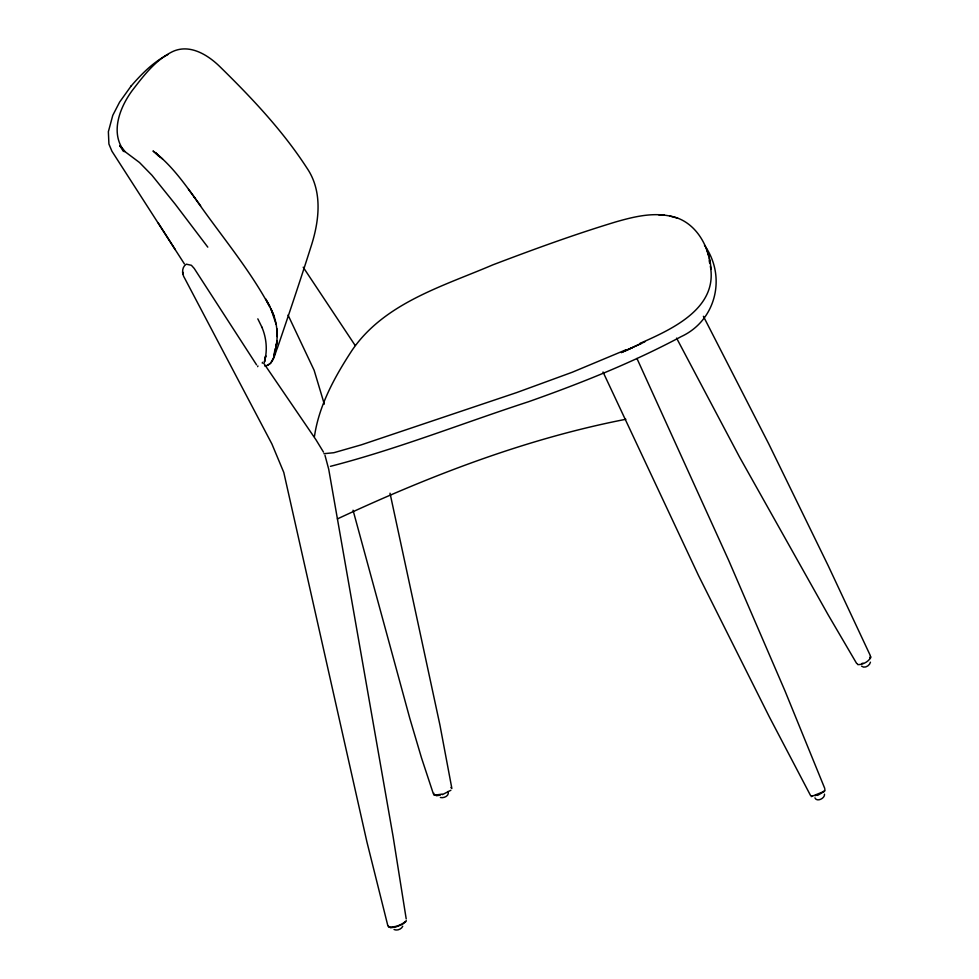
<?xml version="1.0" encoding="UTF-8"?>
<svg xmlns="http://www.w3.org/2000/svg" width="979" height="979" viewBox="0 0 979 979"><rect width="100%" height="100%" fill="white"/><g stroke="black" fill="none" stroke-linecap="round" stroke-linejoin="round"><path stroke-width="1.47" d="M194.05 196.828C220.202 234.887 251.016 270.326 272.211 311.542C278.758 326.031 278.22 342.638 273.667 357.604L275.038 348.757M388.1 925.926L388.639 927.076C394.88 927.468 401.855 925.082 406.334 920.676M314.479 436.353C319.019 405.122 335.014 376.352 352.061 350.298C384.368 303.013 442.814 286.296 492.804 264.868C533.469 249.412 574.355 234.446 616.011 221.841C633.315 216.91 651.696 212.321 669.685 216.004C694.796 220.055 709.347 245.521 711.048 269.176M389.03 926.538L390.56 927.786L396.079 926.893L402.381 924.384L405.747 921.704M262.409 362.328L262.311 363.209M257.918 365.938L257.685 366.66M264.599 361.227C267.585 349.944 266.447 337.853 261.882 327.145M273.887 356.466L274.769 352.342M870.453 662.196C869.744 665.683 864.53 668.841 861.557 666.136M264.734 365.975C273.508 365.057 274.548 354.361 277.436 347.863C288.829 314.479 300.1 281.046 310.747 247.418C319.203 221.707 323.094 191.492 306.819 167.874C282.576 130.476 251.652 97.802 219.92 66.694C207.756 54.775 189.596 43.504 172.365 51.703C155.331 60.135 143.546 75.848 132.189 90.582C119.768 107.482 109.66 133.193 124.663 151.684M402.724 926.293C401.378 929.279 397.009 930.943 394.047 929.512M274.255 356.503L270.681 363.148L267.353 365.448M433.978 793.333L433.66 794.777L434.431 795.168L442.116 794.128M130.819 86.397C141.478 74.049 153.238 62.069 167.911 54.567M131.308 85.76L119.622 102.097L112.781 115.338L108.375 131.688L108.914 144.023L111.924 151.207L184.37 263.877M824.636 791.301L817.514 795.425M811.909 795.756L811.248 796.6L822.164 792.182A9.007 0.991 -25.6 0 0 825.113 790.102L824.832 789.698M450.866 790.273L442.349 794.642M624.822 351.045L645.002 341.683M632.226 347.692L621.31 352.599L641.294 343.47M639.862 343.458C671.459 329.446 718.023 308.63 710.362 266.215M337.4 518.907C429.695 475.867 525.588 438.776 625.862 419.281M625.728 349.895L572.201 372.265L516.728 392.555L361.3 444.845L333.851 452.714L323.89 453.705M815.066 795.707L816.143 795.278M861.801 663.542L863.074 663.175M440.183 795.229L436.548 795.719L434.468 794.679M330.449 466.334C397.609 449.043 462.504 423.234 528.489 401.745C580.694 383.303 632.373 362.695 681.237 336.58C716.347 320.329 726.614 276.262 704.488 245.301M664.398 215.099L658.524 214.719M669.685 216.004L677.652 218.17M440.366 797.493C443.732 798.436 449.899 795.768 447.941 791.497M450.94 787.52L451.87 788.536M869.756 657.521L870.417 658.439M162.6 159.002L153.018 150.986C172.634 165.659 186.328 186.34 200.634 205.847M160.091 156.885L155.453 152.797L158.463 155.979M207.793 247.136L175.302 204.293L151.929 175.229L139.483 162.502L125.532 152.039L119.719 145.59L123.489 151.5M188.482 189.29L194.931 198.027M263.694 363.172L315.972 439.779L323.523 452.151M303.196 267.218L355.132 345.416M856.503 663.236L828.124 614.775L739.414 456.826L676.587 338.122M256.571 364.849L194.209 268.43L191.394 265.297L186.279 264.159C181.482 267.316 181.849 274.144 184.786 278.464L271.917 444.001L283.788 472.429L366.88 841.769L387.806 925.583M158.206 222.931L175.327 249.694M810.551 795.511L769.347 716.909L698.504 575.517L603.027 371.996M266.949 301.165L269.788 306.464L265.737 298.901M703.387 316.278L768.772 443.94L828.197 565.703L870.282 655.514M257.82 318.848L262.091 327.573M288.046 315.067L314.124 370.258L324.306 404.119M814.92 797.848C816.792 802.45 825.113 798.313 824.502 794.189M636.95 358.461L728.67 560.343L785.023 691.003L824.807 788.548M324.979 455.272L328.711 469.21L393.13 836.702L406.212 918.951M274.022 316.156L270.767 308.348L276.151 324.379M433.367 793.834L421.496 757.856L409.76 718.219L353.04 510.206M706.422 248.715L708.857 256.743M857.066 663.591L857.837 664.643C862.866 664.729 868.508 661.755 870.894 657.301A9.007 2.68 -28 0 0 870.123 656.248M390.021 493.196L439.926 725.023L451.698 787.569M709.224 258.37L710.056 262.274M709.188 260.695L709.775 263.449M276.824 328.626L277.179 336.556M276.445 344.461L275.87 348.622L276.971 340.814L276.445 344.461M265.664 355.94L264.44 361.961L265.664 355.94M182.877 274.071L182.657 272.15L182.877 274.071"/></g></svg>
